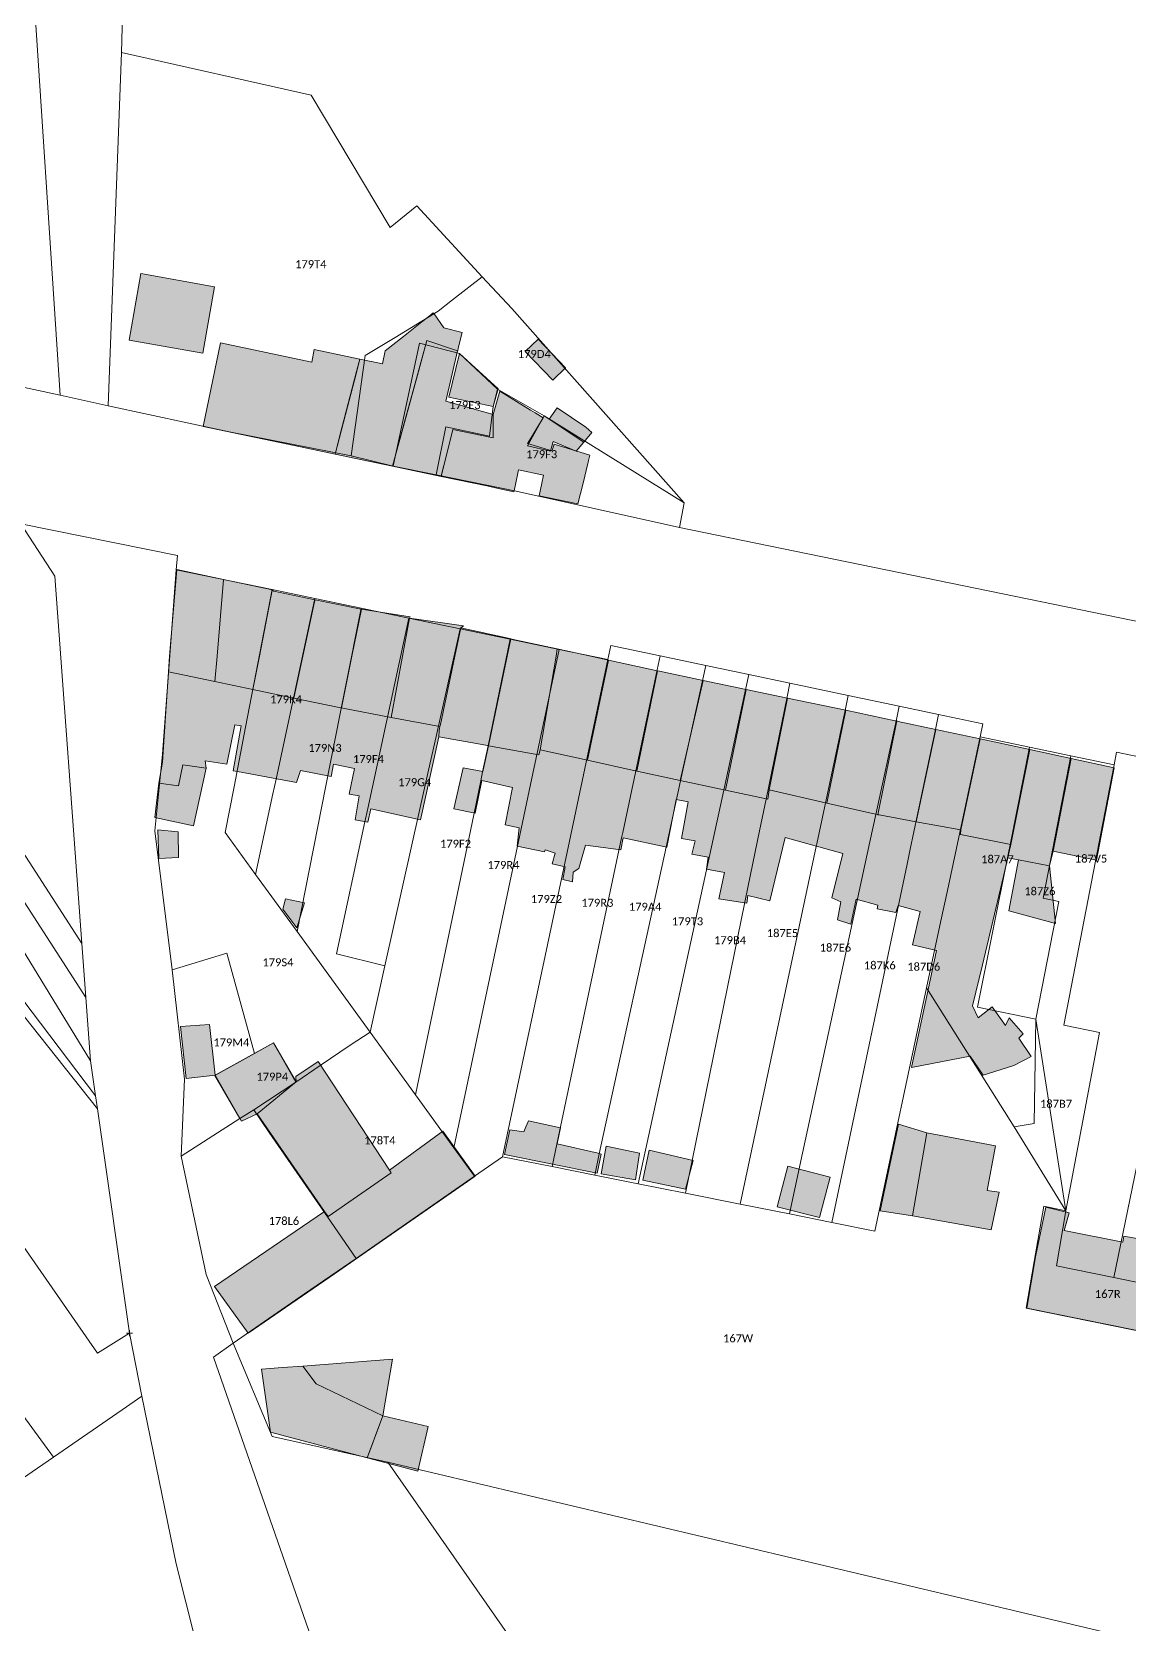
# Model space of a CAD drawing. Header units: metres. Extents: x 113120 to 240396, y 120329 to 242116.
# Drawn here: x 120008.8 to 120118.5, y 121578.2 to 121737.4 of the extents above; entities that cross this region are included whole.
import ezdxf

# ---------------------------------------------------------------- set-up
doc = ezdxf.new("R2010")
doc.units = ezdxf.units.M
doc.header["$LTSCALE"] = 3
doc.header["$PDMODE"] = 2
doc.header["$PDSIZE"] = 0.3
for name, color, linetype, lineweight in [('Bpn_CaPa', 78, 'Continuous', 0), ('Bpn_ReBu', 4, 'Continuous', 0), ('Bpt_CaNu', 7, 'Continuous', 0), ('Bpt_PrSt', 7, 'Continuous', 0), ('Hachure bâtiment', 11, 'Continuous', 0)]:
    doc.layers.add(name, color=color, linetype=linetype, lineweight=lineweight)
doc.styles.add('Legend', font='')
doc.styles.get('Legend').set_extended_font_data('Calibri')

msp = doc.modelspace()

# ---------------------------------------------------------------- hatches: boundary and pattern name
at = {"layer": 'Hachure bâtiment'}
h = msp.add_hatch(color=256, dxfattribs=at)
h.dxf.hatch_style = 1
h.paths.add_polyline_path([(120025.9, 121705.3), (120018.53, 121706.62), (120019.72, 121713.27), (120027.09, 121711.95)])
h = msp.add_hatch(color=256, dxfattribs=at)
h.dxf.hatch_style = 1
h.paths.add_polyline_path([(120046.32, 121707.25), (120047.81, 121708.43), (120048.5, 121708.97), (120048.96, 121709.34), (120049.04, 121709.23), (120050, 121707.86), (120051.83, 121707.39), (120051.46, 121705.82), (120051.4, 121705.55), (120051.39, 121705.55), (120048.32, 121706.58), (120047.47, 121703.49), (120044.88, 121694.01), (120041.86, 121694.64), (120039.13, 121695.21), (120040.37, 121699.96), (120041.24, 121703.25), (120041.27, 121703.38), (120041.62, 121704.72), (120042.74, 121704.48), (120042.79, 121704.47), (120043.88, 121704.25), (120044.15, 121705.55), (120045.97, 121706.98)])
h = msp.add_hatch(color=256, dxfattribs=at)
h.dxf.hatch_style = 1
h.paths.add_polyline_path([(120041.29, 121703.47), (120039.82, 121697.84), (120039.13, 121695.21), (120035.05, 121696.07), (120025.93, 121697.98), (120027.67, 121706.33), (120036.8, 121704.42), (120037.06, 121705.67), (120041.62, 121704.72)])
h = msp.add_hatch(color=256, dxfattribs=at)
h.dxf.hatch_style = 1
h.paths.add_polyline_path([(120051.39, 121705.55), (120050.2, 121700.51), (120051.51, 121700.14), (120054.93, 121699.17), (120054.96, 121696.84), (120050.9, 121697.69), (120049.74, 121692.99), (120048.48, 121693.25), (120044.88, 121694.01), (120046.15, 121698.68), (120046.91, 121701.45), (120048.32, 121706.58)])
h = msp.add_hatch(color=256, dxfattribs=at)
h.dxf.hatch_style = 1
h.paths.add_polyline_path([(120062.19, 121703.83), (120060.9, 121702.6), (120058.15, 121705.48), (120059.45, 121706.72)])
h = msp.add_hatch(color=256, dxfattribs=at)
h.dxf.hatch_style = 1
h.paths.add_polyline_path([(120055.46, 121701.74), (120054.95, 121699.97), (120050.5, 121700.92), (120051.57, 121705.28)])
h = msp.add_hatch(color=256, dxfattribs=at)
h.dxf.hatch_style = 1
h.paths.add_polyline_path([(120049.75, 121693.04), (120050.27, 121695.12), (120050.9, 121697.69), (120054.96, 121696.84), (120054.96, 121697.24), (120054.96, 121697.36), (120054.95, 121698.12), (120054.93, 121699.17), (120055.6, 121701.51), (120058.69, 121699.62), (120059.14, 121699.35), (120059.96, 121698.85), (120059.38, 121697.9), (120058.78, 121696.92), (120058.39, 121696.29), (120060.03, 121695.78), (120060.49, 121695.63), (120060.82, 121695.53), (120060.84, 121695.61), (120061.03, 121696.22), (120064.62, 121695.1), (120064.55, 121694.83), (120064.49, 121694.59), (120064.45, 121694.4), (120064.42, 121694.28), (120063.93, 121692.31), (120063.42, 121690.24), (120059.55, 121691.03), (120059.81, 121692.31), (120059.98, 121693.12), (120057.47, 121693.64), (120057.37, 121693.15), (120057.04, 121691.55), (120057.02, 121691.46), (120055.6, 121691.76), (120054.32, 121692.03), (120049.74, 121692.99)])
h = msp.add_hatch(color=256, dxfattribs=at)
h.dxf.hatch_style = 1
h.paths.add_polyline_path([(120064.22, 121697.91), (120064.82, 121697.37), (120064.01, 121696.4), (120060.55, 121698.7), (120061.35, 121699.83)])
h = msp.add_hatch(color=256, dxfattribs=at)
h.dxf.hatch_style = 1
h.paths.add_polyline_path([(120060.55, 121698.7), (120064.01, 121696.4), (120063.25, 121695.5), (120060.95, 121696.48), (120060.67, 121695.52), (120058.39, 121696.05), (120060.05, 121699.05)], flags=17)
h = msp.add_hatch(color=256, dxfattribs=at)
h.dxf.hatch_style = 1
h.paths.add_polyline_path([(120027.99, 121682.68), (120027.34, 121675), (120027.12, 121672.47), (120022.48, 121673.45), (120022.57, 121675), (120023.3, 121683.68)])
h = msp.add_hatch(color=256, dxfattribs=at)
h.dxf.hatch_style = 1
h.paths.add_polyline_path([(120032.7, 121681.68), (120032.85, 121681.6), (120031.57, 121675), (120030.9, 121671.68), (120027.12, 121672.47), (120027.34, 121675), (120027.99, 121682.68)])
h = msp.add_hatch(color=256, dxfattribs=at)
h.dxf.hatch_style = 1
h.paths.add_polyline_path([(120033, 121681.5), (120037.13, 121680.63), (120037.09, 121680.46), (120035.92, 121675), (120035, 121670.82), (120030.9, 121671.68), (120031.57, 121675), (120032.85, 121681.6)])
h = msp.add_hatch(color=256, dxfattribs=at)
h.dxf.hatch_style = 1
h.paths.add_polyline_path([(120041.59, 121679.75), (120041.77, 121679.72), (120040.82, 121675), (120039.77, 121669.83), (120039.55, 121669.87), (120035, 121670.82), (120035.92, 121675), (120037.09, 121680.46), (120037.13, 121680.63)])
h = msp.add_hatch(color=256, dxfattribs=at)
h.dxf.hatch_style = 1
h.paths.add_polyline_path([(120041.99, 121679.68), (120046.66, 121678.96), (120046.57, 121678.82), (120045.89, 121675), (120044.75, 121668.89), (120039.92, 121669.8), (120039.77, 121669.83), (120040.82, 121675), (120041.77, 121679.72)])
h = msp.add_hatch(color=256, dxfattribs=at)
h.dxf.hatch_style = 1
h.paths.add_polyline_path([(120051.97, 121678.03), (120051.7, 121677.83), (120051.12, 121675), (120049.67, 121668.19), (120049.62, 121667.97), (120044.75, 121668.89), (120045.89, 121675), (120046.57, 121678.82)])
h = msp.add_hatch(color=256, dxfattribs=at)
h.dxf.hatch_style = 1
h.paths.add_polyline_path([(120056.44, 121676.81), (120056.7, 121676.75), (120056.34, 121675), (120054.47, 121666.06), (120054.2, 121666.11), (120049.52, 121666.96), (120049.56, 121667.56), (120049.59, 121667.78), (120049.62, 121667.97), (120049.67, 121668.19), (120051.12, 121675), (120051.7, 121677.83)])
h = msp.add_hatch(color=256, dxfattribs=at)
h.dxf.hatch_style = 1
h.paths.add_polyline_path([(120057.1, 121676.66), (120061.35, 121675.73), (120061.24, 121675), (120059.65, 121665.63), (120059.5, 121665.15), (120054.47, 121666.06), (120056.34, 121675), (120056.7, 121676.75)])
h = msp.add_hatch(color=256, dxfattribs=at)
h.dxf.hatch_style = 1
h.paths.add_polyline_path([(120064.7, 121675), (120066.47, 121674.61), (120064.37, 121664.6), (120059.65, 121665.63), (120061.24, 121675), (120061.35, 121675.73)])
h = msp.add_hatch(color=256, dxfattribs=at)
h.dxf.hatch_style = 1
h.paths.add_polyline_path([(120071.22, 121673.58), (120071.39, 121673.54), (120069.3, 121663.51), (120069.15, 121663.54), (120064.37, 121664.6), (120066.47, 121674.61)])
h = msp.add_hatch(color=256, dxfattribs=at)
h.dxf.hatch_style = 1
h.paths.add_polyline_path([(120027.12, 121672.47), (120030.9, 121671.68), (120035, 121670.82), (120039.55, 121669.87), (120039.77, 121669.83), (120039.92, 121669.8), (120044.75, 121668.89), (120049.62, 121667.97), (120049.59, 121667.78), (120049.56, 121667.56), (120049.52, 121666.96), (120047.67, 121658.65), (120042.7, 121659.75), (120042.42, 121658.4), (120041.15, 121658.63), (120041.55, 121661.05), (120040.55, 121661.2), (120041.07, 121663.77), (120038.99, 121664.2), (120038.75, 121662.97), (120035.67, 121663.57), (120035.27, 121662.37), (120029.39, 121663.47), (120028.95, 121663.55), (120029.75, 121668.03), (120029.1, 121668.15), (120028.3, 121664.2), (120026.14, 121664.55), (120026.25, 121663.8), (120023.9, 121664.15), (120023.47, 121662.05), (120021.5, 121662.32), (120021.87, 121664.4), (120022.19, 121669), (120022.48, 121673.45)])
h = msp.add_hatch(color=256, dxfattribs=at)
h.dxf.hatch_style = 1
h.paths.add_polyline_path([(120071.57, 121673.5), (120075.94, 121672.59), (120073.64, 121662.59), (120069.47, 121663.47), (120069.3, 121663.51), (120071.39, 121673.54)])
h = msp.add_hatch(color=256, dxfattribs=at)
h.dxf.hatch_style = 1
h.paths.add_polyline_path([(120080.25, 121671.68), (120078.17, 121661.62), (120073.64, 121662.59), (120075.94, 121672.59)])
h = msp.add_hatch(color=256, dxfattribs=at)
h.dxf.hatch_style = 1
h.paths.add_polyline_path([(120084.37, 121670.82), (120082.54, 121661.63), (120082.42, 121660.72), (120078.17, 121661.62), (120080.25, 121671.68)])
h = msp.add_hatch(color=256, dxfattribs=at)
h.dxf.hatch_style = 1
h.paths.add_polyline_path([(120090.2, 121669.6), (120088.3, 121660.32), (120082.54, 121661.63), (120084.37, 121670.82)])
h = msp.add_hatch(color=256, dxfattribs=at)
h.dxf.hatch_style = 1
h.paths.add_polyline_path([(120095.13, 121668.56), (120095.3, 121668.53), (120093.4, 121659.16), (120093.18, 121659.21), (120088.3, 121660.32), (120090.2, 121669.6)])
h = msp.add_hatch(color=256, dxfattribs=at)
h.dxf.hatch_style = 1
h.paths.add_polyline_path([(120095.45, 121668.49), (120099.22, 121667.68), (120097.24, 121658.45), (120093.55, 121659.13), (120093.4, 121659.16), (120095.3, 121668.53)])
h = msp.add_hatch(color=256, dxfattribs=at)
h.dxf.hatch_style = 1
h.paths.add_polyline_path([(120103.66, 121666.73), (120101.7, 121657.63), (120097.24, 121658.45), (120099.22, 121667.68)])
h = msp.add_hatch(color=256, dxfattribs=at)
h.dxf.hatch_style = 1
h.paths.add_polyline_path([(120108.6, 121665.67), (120106.7, 121656.17), (120101.67, 121657.17), (120101.7, 121657.63), (120103.66, 121666.73)])
h = msp.add_hatch(color=256, dxfattribs=at)
h.dxf.hatch_style = 1
h.paths.add_polyline_path([(120059.5, 121665.15), (120059.65, 121665.63), (120064.37, 121664.6), (120069.15, 121663.54), (120069.3, 121663.51), (120069.47, 121663.47), (120073.64, 121662.59), (120078.17, 121661.62), (120082.42, 121660.72), (120082.54, 121661.63), (120088.3, 121660.32), (120093.18, 121659.21), (120093.4, 121659.16), (120093.55, 121659.13), (120097.24, 121658.45), (120101.7, 121657.63), (120101.67, 121657.17), (120106.7, 121656.17), (120106.49, 121655.18), (120106.42, 121654.85), (120103.87, 121644.15), (120102.87, 121640.03), (120103.45, 121638.85), (120104.85, 121639.95), (120106.19, 121638.08), (120106.54, 121638.83), (120107.94, 121637.23), (120107.5, 121636.8), (120108.75, 121634.97), (120107.02, 121634.08), (120103.94, 121633.12), (120102.65, 121635), (120096.79, 121633.88), (120099.27, 121645.57), (120096.87, 121646.15), (120097.65, 121649.48), (120095.45, 121650.08), (120095.22, 121649.37), (120093.34, 121649.75), (120093.42, 121650.12), (120091.25, 121650.72), (120090.7, 121648.2), (120089.39, 121648.65), (120089.7, 121650.45), (120088.82, 121650.85), (120089.9, 121655.28), (120084.15, 121656.88), (120082.62, 121650.55), (120080.42, 121651.08), (120080.3, 121650.32), (120077.5, 121650.75), (120078.07, 121653.37), (120076.27, 121653.72), (120076.45, 121654.92), (120074.82, 121655.2), (120075.14, 121656.55), (120073.79, 121656.77), (120074.45, 121660.43), (120073.25, 121660.68), (120072.3, 121655.92), (120067.94, 121656.85), (120067.7, 121655.63), (120064.19, 121656.12), (120063.5, 121653.77), (120062.94, 121653.4), (120062.87, 121652.45), (120061.9, 121652.68), (120062.15, 121653.95), (120060.85, 121654.23), (120061.15, 121655.32), (120060.14, 121655.65), (120060.07, 121655.45), (120057.34, 121656), (120057.55, 121657.83), (120056.15, 121658.15), (120056.87, 121661.88), (120053.82, 121662.57), (120053.15, 121659.32), (120051.02, 121659.75), (120051.94, 121663.83), (120053.9, 121663.48), (120054.47, 121666.06)])
h = msp.add_hatch(color=256, dxfattribs=at)
h.dxf.hatch_style = 1
h.paths.add_polyline_path([(120112.74, 121664.78), (120110.94, 121655.52), (120110.59, 121654.05), (120107.47, 121654.65), (120106.42, 121654.85), (120106.49, 121655.18), (120106.7, 121656.17), (120108.6, 121665.67)])
h = msp.add_hatch(color=256, dxfattribs=at)
h.dxf.hatch_style = 1
h.paths.add_polyline_path([(120117.05, 121663.85), (120115.27, 121654.6), (120110.94, 121655.52), (120112.74, 121664.78)])
h = msp.add_hatch(color=256, dxfattribs=at)
h.dxf.hatch_style = 1
h.paths.add_polyline_path([(120023.9, 121664.15), (120026.25, 121663.8), (120024.99, 121658.06), (120021.11, 121658.88), (120021.5, 121662.32), (120023.47, 121662.05)])
h = msp.add_hatch(color=256, dxfattribs=at)
h.dxf.hatch_style = 1
h.paths.add_polyline_path([(120023.45, 121657.45), (120023.47, 121654.88), (120021.5, 121654.77), (120021.42, 121657.63)])
h = msp.add_hatch(color=256, dxfattribs=at)
h.dxf.hatch_style = 1
h.paths.add_polyline_path([(120110.59, 121654.05), (120111.18, 121648.28), (120106.52, 121649.55), (120107.47, 121654.65)])
h = msp.add_hatch(color=256, dxfattribs=at)
h.dxf.hatch_style = 1
h.paths.add_polyline_path([(120036.07, 121650.35), (120035.3, 121647.85), (120033.92, 121649.7), (120034.19, 121650.75)])
h = msp.add_hatch(color=256, dxfattribs=at)
h.dxf.hatch_style = 1
h.paths.add_polyline_path([(120027.13, 121633.12), (120024.25, 121632.77), (120023.67, 121637.97), (120026.59, 121638.17)])
h = msp.add_hatch(color=256, dxfattribs=at)
h.dxf.hatch_style = 1
h.paths.add_polyline_path([(120035.25, 121632.45), (120031.34, 121629.26), (120029.78, 121628.5), (120027.13, 121633.12), (120032.99, 121636.35)])
h = msp.add_hatch(color=256, dxfattribs=at)
h.dxf.hatch_style = 1
h.paths.add_polyline_path([(120044.57, 121623.63), (120044.75, 121623.35), (120038.44, 121618.97), (120038.08, 121619.49), (120031.34, 121629.26), (120035.25, 121632.45), (120035.22, 121632.97), (120037.45, 121634.48)])
h = msp.add_hatch(color=256, dxfattribs=at)
h.dxf.hatch_style = 1
h.paths.add_polyline_path([(120061.67, 121627.83), (120061.34, 121626.25), (120065.45, 121625.3), (120065.75, 121625.23), (120065.35, 121623.32), (120056.09, 121625.17), (120056.62, 121627.63), (120058.02, 121627.43), (120058.2, 121627.96), (120058.47, 121628.55)])
h = msp.add_hatch(color=256, dxfattribs=at)
h.dxf.hatch_style = 1
h.paths.add_polyline_path([(120096.87, 121619.05), (120093.64, 121619.55), (120095.49, 121628.2), (120098.3, 121627.35)])
h = msp.add_hatch(color=256, dxfattribs=at)
h.dxf.hatch_style = 1
h.paths.add_polyline_path([(120053.14, 121623.03), (120039.07, 121613.25), (120030.44, 121607.33), (120027.07, 121611.98), (120038.08, 121619.49), (120038.44, 121618.97), (120044.75, 121623.35), (120044.57, 121623.63), (120049.9, 121627.52)])
h = msp.add_hatch(color=256, dxfattribs=at)
h.dxf.hatch_style = 1
h.paths.add_polyline_path([(120105.19, 121626.05), (120104.34, 121621.57), (120105.54, 121621.43), (120104.75, 121617.65), (120096.87, 121619.05), (120098.3, 121627.35)])
h = msp.add_hatch(color=256, dxfattribs=at)
h.dxf.hatch_style = 1
h.paths.add_polyline_path([(120069.59, 121625.33), (120069.19, 121622.65), (120065.75, 121623.25), (120066.25, 121626.03)])
h = msp.add_hatch(color=256, dxfattribs=at)
h.dxf.hatch_style = 1
h.paths.add_polyline_path([(120074.94, 121624.58), (120074.19, 121621.72), (120069.9, 121622.6), (120070.54, 121625.6)])
h = msp.add_hatch(color=256, dxfattribs=at)
h.dxf.hatch_style = 1
h.paths.add_polyline_path([(120087.59, 121618.87), (120083.35, 121619.96), (120084.4, 121624.03), (120088.64, 121622.93)])
h = msp.add_hatch(color=256, dxfattribs=at)
h.dxf.hatch_style = 1
h.paths.add_polyline_path([(120112.54, 121619.35), (120112.05, 121617.57), (120117.9, 121616.4), (120118.02, 121617), (120121.95, 121616.32), (120120.85, 121612.12), (120130.42, 121610.17), (120149.12, 121606.38), (120148.47, 121602.8), (120123.65, 121607.92), (120123.55, 121607.4), (120121.65, 121607.12), (120108.3, 121609.83), (120109.19, 121614.95), (120110.22, 121619.92)])
h = msp.add_hatch(color=256, dxfattribs=at)
h.dxf.hatch_style = 1
h.paths.add_polyline_path([(120037.25, 121602.26), (120035.91, 121604.03), (120044.88, 121604.73), (120043.92, 121599.05)])
h = msp.add_hatch(color=256, dxfattribs=at)
h.dxf.hatch_style = 1
h.paths.add_polyline_path([(120042.51, 121595.29), (120042.34, 121594.85), (120032.66, 121597.42), (120031.78, 121603.71), (120033.89, 121603.87), (120035.91, 121604.03), (120037.25, 121602.26), (120043.92, 121599.05)])
h = msp.add_hatch(color=256, dxfattribs=at)
h.dxf.hatch_style = 1
h.paths.add_polyline_path([(120048.46, 121597.97), (120047.4, 121593.5), (120042.34, 121594.85), (120043.92, 121599.05)])

# ---------------------------------------------------------------- linework, layer by layer
at = {"layer": 'Bpn_CaPa'}
for points in [[(120007.34, 121832.1), (120008.96, 121827.4), (120010.17, 121823.55), (120010.17, 121823.55), (120011.34, 121819.68), (120012.56, 121815.59), (120013.57, 121811.36), (120014.96, 121805.13), (120016.21, 121799.34), (120017.21, 121794.74), (120018.44, 121789.04), (120020.21, 121783.88), (120022.4, 121778.48), (120024.96, 121773.7), (120026.72, 121769.58), (120029.06, 121760.52), (120027.92, 121753.61), (120018.28, 121754.1), (120017.76, 121735.37), (120016.43, 121700.05), (120011.65, 121701.12), (120008.66, 121746.27)], [(120231.19, 121655.63), (120151.07, 121671.99), (120073.58, 121687.88), (120074.06, 121690.36), (120056.8, 121709.79), (120053.85, 121712.93), (120047.31, 121720.04), (120044.66, 121717.89), (120036.76, 121731.11), (120017.76, 121735.37), (120017.76, 121735.37), (120018.28, 121754.1)], [(120032.08, 121549.22), (120023.24, 121584.24), (120019.82, 121601.03), (120018.57, 121607.3), (120015.39, 121629.74), (120015.17, 121631.03), (120014.66, 121634.55), (120014.2, 121640.88), (120013.8, 121646.28), (120011.11, 121683.01), (120007.72, 121688.25), (120023.36, 121685.07), (120023.24, 121683.66), (120021.86, 121665.21), (120021.11, 121657.56), (120022.84, 121643.63), (120024.07, 121632.71), (120023.74, 121625), (120026.25, 121613.17), (120028.94, 121606.32), (120026.99, 121604.9), (120043.93, 121556.21)], [(120143.37, 121570.94), (120084.92, 121584.81), (120044.42, 121594.42), (120032.84, 121596.98), (120028.94, 121606.32), (120036.08, 121611.26), (120041.24, 121614.78), (120053.07, 121623.01), (120053.07, 121623.01), (120055.88, 121624.95), (120060.84, 121623.97), (120065.1, 121623.12), (120069.45, 121622.25), (120074.17, 121621.31), (120079.65, 121620.22), (120084.57, 121619.24), (120088.8, 121618.39), (120093.12, 121617.53), (120098.29, 121641.83), (120107.05, 121627.94), (120112.22, 121619.56), (120110, 121620.01), (120109.04, 121614.49), (120108.24, 121609.81), (120121.2, 121607.18)]]:
    msp.add_lwpolyline(points, dxfattribs=at)
for points in [[(119997.56, 121747.3), (120003.9, 121745.98), (120008.66, 121746.27), (120011.65, 121701.12), (119993.95, 121704.9), (119988.37, 121705.99), (119991.53, 121722.04), (119992.09, 121724.38), (119997.56, 121747.3)], [(120040.75, 121695.04), (120028.54, 121697.45), (120016.43, 121700.05), (120017.76, 121735.37), (120036.76, 121731.11), (120044.66, 121717.89), (120047.31, 121720.04), (120053.85, 121712.93), (120050.88, 121710.66), (120049.45, 121709.52), (120045.13, 121706.89), (120042.14, 121705.07), (120040.75, 121695.04)], [(120040.75, 121695.04), (120042.14, 121705.07), (120045.13, 121706.89), (120049.45, 121709.52), (120050.88, 121710.66), (120053.85, 121712.93), (120056.8, 121709.79), (120074.06, 121690.36), (120060.05, 121699.05), (120055.39, 121701.72), (120051.57, 121705.28), (120047.58, 121706.3), (120044.95, 121694.01), (120040.75, 121695.04)], [(120055.39, 121701.72), (120054.95, 121699.97), (120054.57, 121697.02), (120050.21, 121697.95), (120049.26, 121693.14), (120044.95, 121694.01), (120047.58, 121706.3), (120051.57, 121705.28), (120055.39, 121701.72)], [(120055.39, 121701.72), (120060.05, 121699.05), (120074.06, 121690.36), (120073.58, 121687.88), (120057.23, 121691.51), (120049.26, 121693.14), (120050.21, 121697.95), (120054.57, 121697.02), (120054.95, 121699.97), (120055.39, 121701.72)], [(120018.57, 121607.3), (120015.38, 121605.31), (120001.15, 121625.79), (119997.51, 121631.03), (119979.69, 121656.68), (119967.59, 121668.8), (119963.88, 121672.52), (119963.01, 121673.38), (119961.09, 121675.31), (119959.19, 121681.88), (119959.78, 121685.68), (119961.43, 121696.19), (119961.66, 121697.64), (119966.48, 121696.65), (119966.24, 121695.22), (119964.58, 121685.5), (119966.97, 121680.29), (119968.22, 121677.56), (119973.69, 121671.3), (119980.06, 121674.23), (119981.79, 121672.06), (120015.39, 121629.74), (120018.57, 121607.3)], [(120014.66, 121634.55), (119998.1, 121661.6), (119993.3, 121669.46), (119988.17, 121677.82), (119989.66, 121685.01), (119990.76, 121690.28), (119991.04, 121691.65), (119994.72, 121690.9), (119994.42, 121689.55), (119991.97, 121678.52), (119991.58, 121677.03), (119991.43, 121676.13), (120014.2, 121640.88), (120014.66, 121634.55)], [(119994.72, 121690.9), (119998.58, 121690.12), (119998.33, 121688.76), (119996.27, 121677.53), (119994.81, 121677.87), (119994.22, 121674.68), (119995.68, 121674.34), (120013.8, 121646.28), (120014.2, 121640.88), (119991.43, 121676.13), (119991.58, 121677.03), (119991.97, 121678.52), (119994.42, 121689.55), (119994.72, 121690.9)], [(119998.33, 121688.76), (120007.57, 121686.9), (120007.72, 121688.25), (120011.11, 121683.01), (120013.8, 121646.28), (119995.68, 121674.34), (119994.22, 121674.68), (119994.81, 121677.87), (119996.27, 121677.53), (119998.33, 121688.76)], [(120031.19, 121653.19), (120035.34, 121647.47), (120042.63, 121637.42), (120040.65, 121636.1), (120037.64, 121634.08), (120035.22, 121632.42), (120032.99, 121636.35), (120031.08, 121635.29), (120028.3, 121645.32), (120022.84, 121643.63), (120021.11, 121657.56), (120021.86, 121665.21), (120023.24, 121683.66), (120032.83, 121681.67), (120030.18, 121667.92), (120029.05, 121661.95), (120028.15, 121657.38), (120031.19, 121653.19)], [(120031.19, 121653.19), (120028.15, 121657.38), (120029.05, 121661.95), (120030.18, 121667.92), (120032.83, 121681.67), (120037.12, 121680.77), (120033.24, 121662.72), (120032.92, 121661.23), (120031.19, 121653.19)], [(120031.19, 121653.19), (120032.92, 121661.23), (120033.24, 121662.72), (120037.12, 121680.77), (120041.74, 121679.81), (120038.65, 121664.24), (120035.34, 121647.47), (120031.19, 121653.19)], [(120035.34, 121647.47), (120038.65, 121664.24), (120041.74, 121679.81), (120046.51, 121678.82), (120042.4, 121659.78), (120042.11, 121658.43), (120039.27, 121645.26), (120044.1, 121644.03), (120042.63, 121637.42), (120035.34, 121647.47)], [(120044.1, 121644.03), (120039.27, 121645.26), (120042.11, 121658.43), (120042.4, 121659.78), (120046.51, 121678.82), (120051.64, 121677.75), (120049.23, 121666.98), (120048.48, 121663.61), (120044.1, 121644.03)], [(120044.1, 121644.03), (120048.48, 121663.61), (120049.23, 121666.98), (120051.64, 121677.75), (120056.64, 121676.71), (120054.43, 121666.04), (120053.89, 121663.45), (120053.71, 121662.56), (120053.03, 121659.31), (120047.19, 121631.13), (120042.63, 121637.42), (120044.1, 121644.03)], [(120051.01, 121625.85), (120047.19, 121631.13), (120053.03, 121659.31), (120053.71, 121662.56), (120053.89, 121663.45), (120054.43, 121666.04), (120056.64, 121676.71), (120061.54, 121675.69), (120058.69, 121662.19), (120057.75, 121657.75), (120051.01, 121625.85)], [(120066.42, 121674.68), (120066.72, 121676.07), (120071.64, 121675.03), (120071.35, 121673.65), (120067.91, 121657.39), (120067.79, 121656.85), (120061.32, 121626.22), (120060.84, 121623.97), (120055.88, 121624.95), (120062.57, 121656.52), (120066.42, 121674.68)], [(119939.45, 121657.01), (119951.59, 121674.82), (119970.31, 121650.56), (120010.96, 121594.93), (119993.73, 121583.07), (119939.45, 121657.01)], [(120053.07, 121623.01), (120051.01, 121625.85), (120057.75, 121657.75), (120058.69, 121662.19), (120061.54, 121675.69), (120066.42, 121674.68), (120062.57, 121656.52), (120055.88, 121624.95), (120053.07, 121623.01)], [(120076.2, 121674.07), (120075.9, 121672.7), (120073.69, 121662.54), (120072.24, 121655.9), (120065.56, 121625.24), (120065.1, 121623.12), (120060.84, 121623.97), (120061.32, 121626.22), (120067.79, 121656.85), (120067.91, 121657.39), (120071.35, 121673.65), (120071.64, 121675.03), (120076.2, 121674.07)], [(119983.55, 121673.46), (119994.16, 121658.76), (120015.17, 121631.03), (120015.39, 121629.74), (119981.79, 121672.06), (119983.55, 121673.46)], [(120076.2, 121674.07), (120080.51, 121673.17), (120080.22, 121671.8), (120078, 121661.62), (120069.45, 121622.25), (120065.1, 121623.12), (120065.56, 121625.24), (120072.24, 121655.9), (120073.69, 121662.54), (120075.9, 121672.7), (120076.2, 121674.07)], [(120084.61, 121672.3), (120084.33, 121670.95), (120082.24, 121660.72), (120081.59, 121657.56), (120080.46, 121652.05), (120074.17, 121621.31), (120069.45, 121622.25), (120078, 121661.62), (120080.22, 121671.8), (120080.51, 121673.17), (120084.61, 121672.3)], [(120084.61, 121672.3), (120090.45, 121671.07), (120090.17, 121669.73), (120087.31, 121656.26), (120087.25, 121655.98), (120079.65, 121620.22), (120074.17, 121621.31), (120080.46, 121652.05), (120081.59, 121657.56), (120082.24, 121660.72), (120084.33, 121670.95), (120084.61, 121672.3)], [(120095.56, 121670), (120095.27, 121668.67), (120093.21, 121659.17), (120092.62, 121656.46), (120085.62, 121624.09), (120084.57, 121619.24), (120079.65, 121620.22), (120087.25, 121655.98), (120087.31, 121656.26), (120090.17, 121669.73), (120090.45, 121671.07), (120095.56, 121670)], [(120084.57, 121619.24), (120085.62, 121624.09), (120092.62, 121656.46), (120093.21, 121659.17), (120095.27, 121668.67), (120095.56, 121670), (120099.47, 121669.17), (120099.2, 121667.85), (120096.64, 121655.72), (120096.33, 121654.22), (120089.8, 121623.15), (120088.8, 121618.39), (120084.57, 121619.24)], [(120103.64, 121666.93), (120100.37, 121651.57), (120099.72, 121648.54), (120098.29, 121641.83), (120093.12, 121617.53), (120088.8, 121618.39), (120089.8, 121623.15), (120096.33, 121654.22), (120096.64, 121655.72), (120099.2, 121667.85), (120099.47, 121669.17), (120103.92, 121668.24), (120103.64, 121666.93)], [(120103.64, 121666.93), (120108.59, 121665.9), (120106.7, 121656.47), (120106.37, 121654.83), (120103.39, 121639.91), (120109.2, 121638.71), (120109.04, 121628.29), (120107.05, 121627.94), (120098.29, 121641.83), (120099.72, 121648.54), (120100.37, 121651.57), (120103.64, 121666.93)], [(120109.2, 121638.71), (120103.39, 121639.91), (120106.37, 121654.83), (120106.7, 121656.47), (120108.59, 121665.9), (120112.73, 121665.04), (120111.39, 121658.17), (120109.96, 121650.8), (120111.53, 121650.48), (120109.2, 121638.71)], [(120109.2, 121638.71), (120111.53, 121650.48), (120109.96, 121650.8), (120111.39, 121658.17), (120112.73, 121665.04), (120117.05, 121664.14), (120115.72, 121657.27), (120114.99, 121653.47), (120112.03, 121638.12), (120115.57, 121637.38), (120112.22, 121619.56), (120109.2, 121638.71)], [(120112.22, 121619.56), (120115.57, 121637.38), (120112.03, 121638.12), (120114.99, 121653.47), (120115.72, 121657.27), (120117.05, 121664.14), (120117.29, 121665.42), (120127.39, 121663.32), (120127.13, 121662.04), (120124.93, 121651.4), (120124.08, 121647.24), (120123.3, 121643.46), (120123.2, 121642.98), (120117, 121612.87), (120111.27, 121614.04), (120112.22, 121619.56)], [(120122.01, 121611.86), (120117, 121612.87), (120123.2, 121642.98), (120123.3, 121643.46), (120124.08, 121647.24), (120124.93, 121651.4), (120127.13, 121662.04), (120127.39, 121663.32), (120130.86, 121662.6), (120130.6, 121661.32), (120128.47, 121650.66), (120122.01, 121611.86)], [(120014.66, 121634.55), (120015.17, 121631.03), (119994.16, 121658.76), (119998.1, 121661.6), (120014.66, 121634.55)], [(120018.57, 121607.3), (120019.82, 121601.03), (120017.83, 121599.66), (120010.96, 121594.93), (119970.31, 121650.56), (119979.69, 121656.68), (119997.51, 121631.03), (120001.15, 121625.79), (120015.38, 121605.31), (120018.57, 121607.3)], [(120022.84, 121643.63), (120028.3, 121645.32), (120031.08, 121635.29), (120027.1, 121633.08), (120029.62, 121628.77), (120023.74, 121625), (120024.07, 121632.71), (120022.84, 121643.63)], [(120109.2, 121638.71), (120112.22, 121619.56), (120107.05, 121627.94), (120109.04, 121628.29), (120109.2, 121638.71)], [(120031.01, 121629.63), (120029.62, 121628.77), (120027.1, 121633.08), (120031.08, 121635.29), (120032.99, 121636.35), (120035.22, 121632.42), (120031.01, 121629.63)], [(120051.01, 121625.85), (120053.07, 121623.01), (120041.24, 121614.78), (120038.37, 121618.95), (120032.55, 121627.39), (120031.01, 121629.63), (120035.22, 121632.42), (120037.64, 121634.08), (120040.65, 121636.1), (120042.63, 121637.42), (120047.19, 121631.13), (120051.01, 121625.85)], [(120031.01, 121629.63), (120032.55, 121627.39), (120038.37, 121618.95), (120041.24, 121614.78), (120036.08, 121611.26), (120028.94, 121606.32), (120026.25, 121613.17), (120023.74, 121625), (120029.62, 121628.77), (120031.01, 121629.63)], [(120122.01, 121611.86), (120121.2, 121607.18), (120108.24, 121609.81), (120109.04, 121614.49), (120110, 121620.01), (120112.22, 121619.56), (120111.27, 121614.04), (120117, 121612.87), (120122.01, 121611.86)], [(120063.2, 121567.46), (120043.93, 121556.21), (120026.99, 121604.9), (120028.94, 121606.32), (120032.84, 121596.98), (120044.42, 121594.42), (120063.2, 121567.46)], [(119993.73, 121583.07), (120010.96, 121594.93), (120017.83, 121599.66), (120019.82, 121601.03), (120023.24, 121584.24), (120032.08, 121549.22), (119983.39, 121515.72), (119955.16, 121555.71), (119993.73, 121583.07)]]:
    msp.add_lwpolyline(points, close=True, dxfattribs=at)
at = {"layer": 'Bpn_ReBu'}
for points in [[(120025.9, 121705.3), (120018.53, 121706.62), (120019.72, 121713.27), (120027.09, 121711.95), (120025.9, 121705.3)], [(120046.32, 121707.25), (120047.81, 121708.43), (120048.5, 121708.97), (120048.96, 121709.34), (120049.04, 121709.23), (120050, 121707.86), (120051.83, 121707.39), (120051.46, 121705.82), (120051.4, 121705.55), (120051.39, 121705.55), (120048.32, 121706.58), (120047.47, 121703.49), (120044.88, 121694.01), (120041.86, 121694.64), (120039.13, 121695.21), (120040.37, 121699.96), (120041.24, 121703.25), (120041.27, 121703.38), (120041.62, 121704.72), (120042.74, 121704.48), (120042.79, 121704.47), (120043.88, 121704.25), (120044.15, 121705.55), (120045.97, 121706.98), (120046.32, 121707.25)], [(120041.29, 121703.47), (120039.82, 121697.84), (120039.13, 121695.21), (120035.05, 121696.07), (120025.93, 121697.98), (120027.67, 121706.33), (120036.8, 121704.42), (120037.06, 121705.67), (120041.62, 121704.72), (120041.29, 121703.47)], [(120051.39, 121705.55), (120050.2, 121700.51), (120051.51, 121700.14), (120054.93, 121699.17), (120054.96, 121696.84), (120050.9, 121697.69), (120049.74, 121692.99), (120048.48, 121693.25), (120044.88, 121694.01), (120046.15, 121698.68), (120046.91, 121701.45), (120048.32, 121706.58), (120051.39, 121705.55)], [(120062.19, 121703.83), (120060.9, 121702.6), (120058.15, 121705.48), (120059.45, 121706.72), (120062.19, 121703.83)], [(120055.46, 121701.74), (120054.95, 121699.97), (120050.5, 121700.92), (120051.57, 121705.28), (120055.46, 121701.74)], [(120049.75, 121693.04), (120050.27, 121695.12), (120050.9, 121697.69), (120054.96, 121696.84), (120054.96, 121697.24), (120054.96, 121697.36), (120054.95, 121698.12), (120054.93, 121699.17), (120055.6, 121701.51), (120058.69, 121699.62), (120059.14, 121699.35), (120059.96, 121698.85), (120059.38, 121697.9), (120058.78, 121696.92), (120058.39, 121696.29), (120060.03, 121695.78), (120060.49, 121695.63), (120060.82, 121695.53), (120060.84, 121695.61), (120061.03, 121696.22), (120064.62, 121695.1), (120064.55, 121694.83), (120064.49, 121694.59), (120064.45, 121694.4), (120064.42, 121694.28), (120063.93, 121692.31), (120063.42, 121690.24), (120059.55, 121691.03), (120059.81, 121692.31), (120059.98, 121693.12), (120057.47, 121693.64), (120057.37, 121693.15), (120057.04, 121691.55), (120057.02, 121691.46), (120055.6, 121691.76), (120054.32, 121692.03), (120049.74, 121692.99), (120049.75, 121693.04)], [(120064.22, 121697.91), (120064.82, 121697.37), (120064.01, 121696.4), (120060.55, 121698.7), (120061.35, 121699.83), (120064.22, 121697.91)], [(120060.55, 121698.7), (120064.01, 121696.4), (120063.25, 121695.5), (120060.95, 121696.48), (120060.67, 121695.52), (120058.39, 121696.05), (120060.05, 121699.05), (120060.55, 121698.7)], [(120027.99, 121682.68), (120027.34, 121675), (120027.12, 121672.47), (120022.48, 121673.45), (120022.57, 121675), (120023.3, 121683.68), (120027.99, 121682.68)], [(120032.7, 121681.68), (120032.85, 121681.6), (120031.57, 121675), (120030.9, 121671.68), (120027.12, 121672.47), (120027.34, 121675), (120027.99, 121682.68), (120032.7, 121681.68)], [(120033, 121681.5), (120037.13, 121680.63), (120037.09, 121680.46), (120035.92, 121675), (120035, 121670.82), (120030.9, 121671.68), (120031.57, 121675), (120032.85, 121681.6), (120033, 121681.5)], [(120041.59, 121679.75), (120041.77, 121679.72), (120040.82, 121675), (120039.77, 121669.83), (120039.55, 121669.87), (120035, 121670.82), (120035.92, 121675), (120037.09, 121680.46), (120037.13, 121680.63), (120041.59, 121679.75)], [(120041.99, 121679.68), (120046.66, 121678.96), (120046.57, 121678.82), (120045.89, 121675), (120044.75, 121668.89), (120039.92, 121669.8), (120039.77, 121669.83), (120040.82, 121675), (120041.77, 121679.72), (120041.99, 121679.68)], [(120051.97, 121678.03), (120051.7, 121677.83), (120051.12, 121675), (120049.67, 121668.19), (120049.62, 121667.97), (120044.75, 121668.89), (120045.89, 121675), (120046.57, 121678.82), (120051.97, 121678.03)], [(120056.44, 121676.81), (120056.7, 121676.75), (120056.34, 121675), (120054.47, 121666.06), (120054.2, 121666.11), (120049.52, 121666.96), (120049.56, 121667.56), (120049.59, 121667.78), (120049.62, 121667.97), (120049.67, 121668.19), (120051.12, 121675), (120051.7, 121677.83), (120056.44, 121676.81)], [(120057.1, 121676.66), (120061.35, 121675.73), (120061.24, 121675), (120059.65, 121665.63), (120059.5, 121665.15), (120054.47, 121666.06), (120056.34, 121675), (120056.7, 121676.75), (120057.1, 121676.66)], [(120064.7, 121675), (120066.47, 121674.61), (120064.37, 121664.6), (120059.65, 121665.63), (120061.24, 121675), (120061.35, 121675.73), (120064.7, 121675)], [(120071.22, 121673.58), (120071.39, 121673.54), (120069.3, 121663.51), (120069.15, 121663.54), (120064.37, 121664.6), (120066.47, 121674.61), (120071.22, 121673.58)], [(120027.12, 121672.47), (120030.9, 121671.68), (120035, 121670.82), (120039.55, 121669.87), (120039.77, 121669.83), (120039.92, 121669.8), (120044.75, 121668.89), (120049.62, 121667.97), (120049.59, 121667.78), (120049.56, 121667.56), (120049.52, 121666.96), (120047.67, 121658.65), (120042.7, 121659.75), (120042.42, 121658.4), (120041.15, 121658.63), (120041.55, 121661.05), (120040.55, 121661.2), (120041.07, 121663.77), (120038.99, 121664.2), (120038.75, 121662.97), (120035.67, 121663.57), (120035.27, 121662.37), (120029.39, 121663.47), (120028.95, 121663.55), (120029.75, 121668.03), (120029.1, 121668.15), (120028.3, 121664.2), (120026.14, 121664.55), (120026.25, 121663.8), (120023.9, 121664.15), (120023.47, 121662.05), (120021.5, 121662.32), (120021.87, 121664.4), (120022.19, 121669), (120022.48, 121673.45), (120027.12, 121672.47)], [(120071.57, 121673.5), (120075.94, 121672.59), (120073.64, 121662.59), (120069.47, 121663.47), (120069.3, 121663.51), (120071.39, 121673.54), (120071.57, 121673.5)], [(120080.25, 121671.68), (120078.17, 121661.62), (120073.64, 121662.59), (120075.94, 121672.59), (120080.25, 121671.68)], [(120084.37, 121670.82), (120082.54, 121661.63), (120082.42, 121660.72), (120078.17, 121661.62), (120080.25, 121671.68), (120084.37, 121670.82)], [(120090.2, 121669.6), (120088.3, 121660.32), (120082.54, 121661.63), (120084.37, 121670.82), (120090.2, 121669.6)], [(120095.13, 121668.56), (120095.3, 121668.53), (120093.4, 121659.16), (120093.18, 121659.21), (120088.3, 121660.32), (120090.2, 121669.6), (120095.13, 121668.56)], [(120095.45, 121668.49), (120099.22, 121667.68), (120097.24, 121658.45), (120093.55, 121659.13), (120093.4, 121659.16), (120095.3, 121668.53), (120095.45, 121668.49)], [(120103.66, 121666.73), (120101.7, 121657.63), (120097.24, 121658.45), (120099.22, 121667.68), (120103.66, 121666.73)], [(120108.6, 121665.67), (120106.7, 121656.17), (120101.67, 121657.17), (120101.7, 121657.63), (120103.66, 121666.73), (120108.6, 121665.67)], [(120059.5, 121665.15), (120059.65, 121665.63), (120064.37, 121664.6), (120069.15, 121663.54), (120069.3, 121663.51), (120069.47, 121663.47), (120073.64, 121662.59), (120078.17, 121661.62), (120082.42, 121660.72), (120082.54, 121661.63), (120088.3, 121660.32), (120093.18, 121659.21), (120093.4, 121659.16), (120093.55, 121659.13), (120097.24, 121658.45), (120101.7, 121657.63), (120101.67, 121657.17), (120106.7, 121656.17), (120106.49, 121655.18), (120106.42, 121654.85), (120103.87, 121644.15), (120102.87, 121640.03), (120103.45, 121638.85), (120104.85, 121639.95), (120106.19, 121638.08), (120106.54, 121638.83), (120107.94, 121637.23), (120107.5, 121636.8), (120108.75, 121634.97), (120107.02, 121634.08), (120103.94, 121633.12), (120102.65, 121635), (120096.79, 121633.88), (120099.27, 121645.57), (120096.87, 121646.15), (120097.65, 121649.48), (120095.45, 121650.08), (120095.22, 121649.37), (120093.34, 121649.75), (120093.42, 121650.12), (120091.25, 121650.72), (120090.7, 121648.2), (120089.39, 121648.65), (120089.7, 121650.45), (120088.82, 121650.85), (120089.9, 121655.28), (120084.15, 121656.88), (120082.62, 121650.55), (120080.42, 121651.08), (120080.3, 121650.32), (120077.5, 121650.75), (120078.07, 121653.37), (120076.27, 121653.72), (120076.45, 121654.92), (120074.82, 121655.2), (120075.14, 121656.55), (120073.79, 121656.77), (120074.45, 121660.43), (120073.25, 121660.68), (120072.3, 121655.92), (120067.94, 121656.85), (120067.7, 121655.63), (120064.19, 121656.12), (120063.5, 121653.77), (120062.94, 121653.4), (120062.87, 121652.45), (120061.9, 121652.68), (120062.15, 121653.95), (120060.85, 121654.23), (120061.15, 121655.32), (120060.14, 121655.65), (120060.07, 121655.45), (120057.34, 121656), (120057.55, 121657.83), (120056.15, 121658.15), (120056.87, 121661.88), (120053.82, 121662.57), (120053.15, 121659.32), (120051.02, 121659.75), (120051.94, 121663.83), (120053.9, 121663.48), (120054.47, 121666.06), (120059.5, 121665.15)], [(120112.74, 121664.78), (120110.94, 121655.52), (120110.59, 121654.05), (120107.47, 121654.65), (120106.42, 121654.85), (120106.49, 121655.18), (120106.7, 121656.17), (120108.6, 121665.67), (120112.74, 121664.78)], [(120117.05, 121663.85), (120115.27, 121654.6), (120110.94, 121655.52), (120112.74, 121664.78), (120117.05, 121663.85)], [(120023.9, 121664.15), (120026.25, 121663.8), (120024.99, 121658.06), (120021.11, 121658.88), (120021.5, 121662.32), (120023.47, 121662.05), (120023.9, 121664.15)], [(120023.45, 121657.45), (120023.47, 121654.88), (120021.5, 121654.77), (120021.42, 121657.63), (120023.45, 121657.45)], [(120110.59, 121654.05), (120111.18, 121648.28), (120106.52, 121649.55), (120107.47, 121654.65), (120110.59, 121654.05)], [(120036.07, 121650.35), (120035.3, 121647.85), (120033.92, 121649.7), (120034.19, 121650.75), (120036.07, 121650.35)], [(120027.13, 121633.12), (120024.25, 121632.77), (120023.67, 121637.97), (120026.59, 121638.17), (120027.13, 121633.12)], [(120035.25, 121632.45), (120031.34, 121629.26), (120029.78, 121628.5), (120027.13, 121633.12), (120032.99, 121636.35), (120035.25, 121632.45)], [(120044.57, 121623.63), (120044.75, 121623.35), (120038.44, 121618.97), (120038.08, 121619.49), (120031.34, 121629.26), (120035.25, 121632.45), (120035.22, 121632.97), (120037.45, 121634.48), (120044.57, 121623.63)], [(120061.67, 121627.83), (120061.34, 121626.25), (120065.45, 121625.3), (120065.75, 121625.23), (120065.35, 121623.32), (120056.09, 121625.17), (120056.62, 121627.63), (120058.02, 121627.43), (120058.2, 121627.96), (120058.47, 121628.55), (120061.67, 121627.83)], [(120096.87, 121619.05), (120093.64, 121619.55), (120095.49, 121628.2), (120098.3, 121627.35), (120096.87, 121619.05)], [(120053.14, 121623.03), (120039.07, 121613.25), (120030.44, 121607.33), (120027.07, 121611.98), (120038.08, 121619.49), (120038.44, 121618.97), (120044.75, 121623.35), (120044.57, 121623.63), (120049.9, 121627.52), (120053.14, 121623.03)], [(120105.19, 121626.05), (120104.34, 121621.57), (120105.54, 121621.43), (120104.75, 121617.65), (120096.87, 121619.05), (120098.3, 121627.35), (120105.19, 121626.05)], [(120069.59, 121625.33), (120069.19, 121622.65), (120065.75, 121623.25), (120066.25, 121626.03), (120069.59, 121625.33)], [(120074.94, 121624.58), (120074.19, 121621.72), (120069.9, 121622.6), (120070.54, 121625.6), (120074.94, 121624.58)], [(120087.59, 121618.87), (120083.35, 121619.96), (120084.4, 121624.03), (120088.64, 121622.93), (120087.59, 121618.87)], [(120112.54, 121619.35), (120112.05, 121617.57), (120117.9, 121616.4), (120118.02, 121617), (120121.95, 121616.32), (120120.85, 121612.12), (120130.42, 121610.17), (120149.12, 121606.38), (120148.47, 121602.8), (120123.65, 121607.92), (120123.55, 121607.4), (120121.65, 121607.12), (120108.3, 121609.83), (120109.19, 121614.95), (120110.22, 121619.92), (120112.54, 121619.35)], [(120037.25, 121602.26), (120035.91, 121604.03), (120044.88, 121604.73), (120043.92, 121599.05), (120037.25, 121602.26)], [(120042.51, 121595.29), (120042.34, 121594.85), (120032.66, 121597.42), (120031.78, 121603.71), (120033.89, 121603.87), (120035.91, 121604.03), (120037.25, 121602.26), (120043.92, 121599.05), (120042.51, 121595.29)], [(120048.46, 121597.97), (120047.4, 121593.5), (120042.34, 121594.85), (120043.92, 121599.05), (120048.46, 121597.97)]]:
    msp.add_lwpolyline(points, close=True, dxfattribs=at)
at = {"layer": 'Bpt_PrSt'}
msp.add_point((120018.57, 121607.3), dxfattribs=at)

# ---------------------------------------------------------------- texts
at = {"layer": 'Bpt_CaNu', "char_height": 0.8, "attachment_point": 7, "style": 'Legend'}
for s, insert in [('179T4', (120035.14, 121713.81)), ('179D4', (120057.41, 121704.83)), ('179E3', (120050.55, 121699.72)), ('179F3', (120058.25, 121694.8)), ('179K4', (120032.64, 121670.3)), ('179N3', (120036.46, 121665.43)), ('179F4', (120040.92, 121664.32)), ('179G4', (120045.45, 121662)), ('179F2', (120049.63, 121655.85)), ('187A7', (120103.75, 121654.3)), ('187V5', (120113.12, 121654.36)), ('179R4', (120054.37, 121653.73)), ('187Z6', (120108.06, 121651.1)), ('179Z2', (120058.72, 121650.33)), ('179R3', (120063.76, 121649.94)), ('179A4', (120068.52, 121649.55)), ('179T3', (120072.81, 121648.09)), ('187E5', (120082.31, 121646.91)), ('179B4', (120077.03, 121646.21)), ('187E6', (120087.6, 121645.46)), ('179S4', (120031.87, 121643.99)), ('187K6', (120092.02, 121643.69)), ('187D6', (120096.36, 121643.55)), ('179M4', (120026.96, 121635.98)), ('179P4', (120031.27, 121632.56)), ('187B7', (120109.63, 121629.84)), ('178T4', (120042.04, 121626.18)), ('178L6', (120032.49, 121618.13)), ('167R', (120115.12, 121610.83)), ('167W', (120077.93, 121606.39))]:
    msp.add_mtext(s, dxfattribs=dict(at, insert=insert))

doc.saveas('drawing.dxf')
